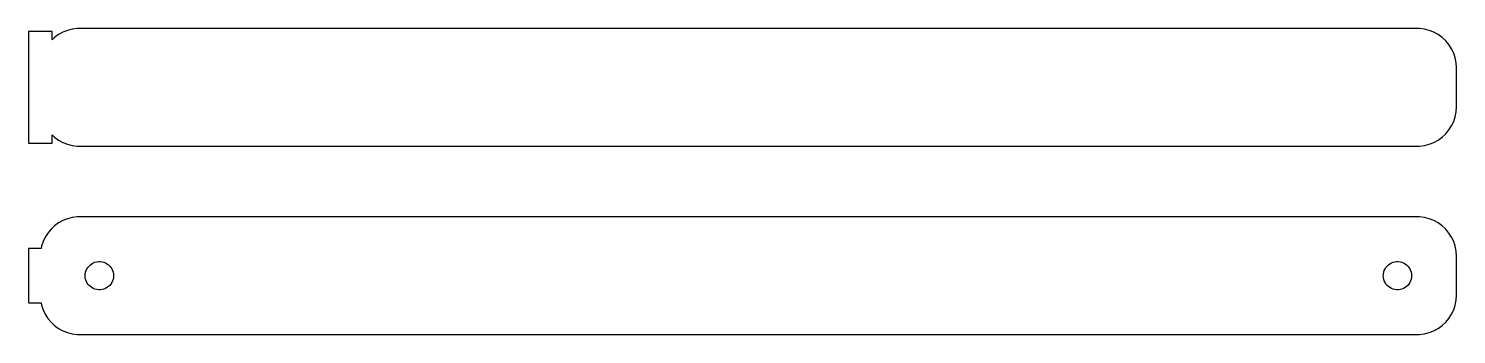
# Model space of a CAD drawing. Header units: metres. Extents: x -92 to 90, y 17 to 55.
import ezdxf

# ---------------------------------------------------------------- set-up
doc = ezdxf.new("R2010")
doc.units = ezdxf.units.M

msp = doc.modelspace()

# ---------------------------------------------------------------- linework, layer by layer
for p, q in [((-88.5, 55.1148), (-91.5, 55.1148)), ((-91.5, 55.1148), (-91.5, 40.8852)), ((-88.5, 54.0587), (-88.5, 55.1148)), ((-87.6791, 54.7216), (-88.1871, 54.3526)), ((-87.1289, 55.0241), (-87.6791, 54.7216)), ((-86.5451, 55.2553), (-87.1289, 55.0241)), ((-85.9369, 55.4114), (-86.5451, 55.2553)), ((-85.3139, 55.4901), (-85.9369, 55.4114)), ((85.3139, 55.4901), (-85.3139, 55.4901)), ((85.9369, 55.4114), (85.3139, 55.4901)), ((86.5451, 55.2553), (85.9369, 55.4114)), ((87.1289, 55.0241), (86.5451, 55.2553)), ((87.6791, 54.7216), (87.1289, 55.0241)), ((88.1871, 54.3526), (87.6791, 54.7216)), ((-88.1871, 54.3526), (-88.5, 54.0587)), ((88.6448, 53.9227), (88.1871, 54.3526)), ((89.0451, 53.4389), (88.6448, 53.9227)), ((89.3815, 52.9088), (89.0451, 53.4389)), ((89.6489, 52.3406), (89.3815, 52.9088)), ((89.8429, 51.7434), (89.6489, 52.3406)), ((89.9606, 51.1267), (89.8429, 51.7434)), ((90, 50.5), (89.9606, 51.1267)), ((90, 45.5), (90, 50.5)), ((89.9606, 44.8733), (90, 45.5)), ((89.3815, 43.0912), (89.6489, 43.6594)), ((89.6489, 43.6594), (89.8429, 44.2566)), ((89.8429, 44.2566), (89.9606, 44.8733)), ((-88.5, 40.8852), (-88.5, 41.9413)), ((-88.5, 41.9413), (-88.1871, 41.6474)), ((88.1871, 41.6474), (88.6448, 42.0773)), ((88.6448, 42.0773), (89.0451, 42.5611)), ((89.0451, 42.5611), (89.3815, 43.0912)), ((-91.5, 40.8852), (-88.5, 40.8852)), ((-88.1871, 41.6474), (-87.6791, 41.2784)), ((-87.6791, 41.2784), (-87.1289, 40.9759)), ((-87.1289, 40.9759), (-86.5451, 40.7447)), ((-86.5451, 40.7447), (-85.9369, 40.5886)), ((-85.9369, 40.5886), (-85.3139, 40.5099)), ((-85.3139, 40.5099), (85.3139, 40.5099)), ((85.3139, 40.5099), (85.9369, 40.5886)), ((85.9369, 40.5886), (86.5451, 40.7447)), ((86.5451, 40.7447), (87.1289, 40.9759)), ((87.1289, 40.9759), (87.6791, 41.2784)), ((87.6791, 41.2784), (88.1871, 41.6474)), ((-87.1289, 31.0241), (-87.6791, 30.7216)), ((-86.5451, 31.2553), (-87.1289, 31.0241)), ((-85.9369, 31.4114), (-86.5451, 31.2553)), ((-85.3139, 31.4901), (-85.9369, 31.4114)), ((85.3139, 31.4901), (-85.3139, 31.4901)), ((85.9369, 31.4114), (85.3139, 31.4901)), ((86.5451, 31.2553), (85.9369, 31.4114)), ((87.1289, 31.0241), (86.5451, 31.2553)), ((87.6791, 30.7216), (87.1289, 31.0241)), ((-89.0451, 29.4389), (-89.3815, 28.9088)), ((-88.6448, 29.9227), (-89.0451, 29.4389)), ((-88.1871, 30.3526), (-88.6448, 29.9227)), ((-87.6791, 30.7216), (-88.1871, 30.3526)), ((88.1871, 30.3526), (87.6791, 30.7216)), ((88.6448, 29.9227), (88.1871, 30.3526)), ((89.0451, 29.4389), (88.6448, 29.9227)), ((89.3815, 28.9088), (89.0451, 29.4389)), ((-89.9, 27.4442), (-91.5, 27.4442)), ((-91.5, 27.4442), (-91.5, 20.5558)), ((-89.8429, 27.7434), (-89.9, 27.4442)), ((-89.6489, 28.3406), (-89.8429, 27.7434)), ((-89.3815, 28.9088), (-89.6489, 28.3406)), ((89.6489, 28.3406), (89.3815, 28.9088)), ((89.8429, 27.7434), (89.6489, 28.3406)), ((89.9606, 27.1267), (89.8429, 27.7434)), ((-83.6474, 25.3869), (-83.4645, 25.5198)), ((-83.4645, 25.5198), (-83.2664, 25.6287)), ((-83.2664, 25.6287), (-83.0562, 25.7119)), ((-83.0562, 25.7119), (-82.8373, 25.7681)), ((-82.8373, 25.7681), (-82.613, 25.7964)), ((-82.613, 25.7964), (-82.387, 25.7964)), ((-82.387, 25.7964), (-82.1627, 25.7681)), ((-82.1627, 25.7681), (-81.9438, 25.7119)), ((-81.9438, 25.7119), (-81.7336, 25.6287)), ((-81.7336, 25.6287), (-81.5355, 25.5198)), ((-81.5355, 25.5198), (-81.3526, 25.3869)), ((81.3526, 25.3869), (81.5355, 25.5198)), ((81.5355, 25.5198), (81.7336, 25.6287)), ((81.7336, 25.6287), (81.9438, 25.7119)), ((81.9438, 25.7119), (82.1627, 25.7681)), ((82.1627, 25.7681), (82.387, 25.7964)), ((82.387, 25.7964), (82.613, 25.7964)), ((82.613, 25.7964), (82.8373, 25.7681)), ((82.8373, 25.7681), (83.0562, 25.7119)), ((83.0562, 25.7119), (83.2664, 25.6287)), ((83.2664, 25.6287), (83.4645, 25.5198)), ((83.4645, 25.5198), (83.6474, 25.3869)), ((90, 26.5), (89.9606, 27.1267)), ((90, 21.5), (90, 26.5)), ((-84.3, 24), (-84.2858, 24.2256)), ((-84.2858, 23.7744), (-84.3, 24)), ((-84.2858, 24.2256), (-84.2434, 24.4476)), ((-84.2434, 23.5524), (-84.2858, 23.7744)), ((-84.2434, 24.4476), (-84.1736, 24.6626)), ((-84.1736, 24.6626), (-84.0773, 24.8671)), ((-84.0773, 24.8671), (-83.9562, 25.058)), ((-83.9562, 25.058), (-83.8121, 25.2322)), ((-83.8121, 25.2322), (-83.6474, 25.3869)), ((-81.3526, 25.3869), (-81.1879, 25.2322)), ((-81.1879, 25.2322), (-81.0438, 25.058)), ((-81.0438, 25.058), (-80.9226, 24.8671)), ((-80.9226, 24.8671), (-80.8264, 24.6626)), ((-80.8264, 24.6626), (-80.7565, 24.4476)), ((-80.7565, 24.4476), (-80.7142, 24.2256)), ((-80.7142, 23.7744), (-80.7565, 23.5524)), ((-80.7142, 24.2256), (-80.7, 24)), ((-80.7, 24), (-80.7142, 23.7744)), ((80.7, 24), (80.7142, 24.2256)), ((80.7142, 23.7744), (80.7, 24)), ((80.7142, 24.2256), (80.7565, 24.4476)), ((80.7565, 23.5524), (80.7142, 23.7744)), ((80.7565, 24.4476), (80.8264, 24.6626)), ((80.8264, 24.6626), (80.9226, 24.8671)), ((80.9226, 24.8671), (81.0438, 25.058)), ((81.0438, 25.058), (81.1879, 25.2322)), ((81.1879, 25.2322), (81.3526, 25.3869)), ((83.6474, 25.3869), (83.8121, 25.2322)), ((83.8121, 25.2322), (83.9562, 25.058)), ((83.9562, 25.058), (84.0773, 24.8671)), ((84.0773, 24.8671), (84.1736, 24.6626)), ((84.1736, 24.6626), (84.2434, 24.4476)), ((84.2434, 24.4476), (84.2858, 24.2256)), ((84.2858, 23.7744), (84.2434, 23.5524)), ((84.2858, 24.2256), (84.3, 24)), ((84.3, 24), (84.2858, 23.7744)), ((-84.1736, 23.3374), (-84.2434, 23.5524)), ((-84.0773, 23.1329), (-84.1736, 23.3374)), ((-83.9562, 22.942), (-84.0773, 23.1329)), ((-83.8121, 22.7678), (-83.9562, 22.942)), ((-83.6474, 22.6131), (-83.8121, 22.7678)), ((-83.4645, 22.4802), (-83.6474, 22.6131)), ((-83.2664, 22.3713), (-83.4645, 22.4802)), ((-83.0562, 22.2881), (-83.2664, 22.3713)), ((-82.8373, 22.2319), (-83.0562, 22.2881)), ((-82.613, 22.2036), (-82.8373, 22.2319)), ((-82.387, 22.2036), (-82.613, 22.2036)), ((-82.1627, 22.2319), (-82.387, 22.2036)), ((-81.9438, 22.2881), (-82.1627, 22.2319)), ((-81.7336, 22.3713), (-81.9438, 22.2881)), ((-81.5355, 22.4802), (-81.7336, 22.3713)), ((-81.3526, 22.6131), (-81.5355, 22.4802)), ((-81.1879, 22.7678), (-81.3526, 22.6131)), ((-81.0438, 22.942), (-81.1879, 22.7678)), ((-80.9226, 23.1329), (-81.0438, 22.942)), ((-80.8264, 23.3374), (-80.9226, 23.1329)), ((-80.7565, 23.5524), (-80.8264, 23.3374)), ((80.8264, 23.3374), (80.7565, 23.5524)), ((80.9226, 23.1329), (80.8264, 23.3374)), ((81.0438, 22.942), (80.9226, 23.1329)), ((81.1879, 22.7678), (81.0438, 22.942)), ((81.3526, 22.6131), (81.1879, 22.7678)), ((81.5355, 22.4802), (81.3526, 22.6131)), ((81.7336, 22.3713), (81.5355, 22.4802)), ((81.9438, 22.2881), (81.7336, 22.3713)), ((82.1627, 22.2319), (81.9438, 22.2881)), ((82.387, 22.2036), (82.1627, 22.2319)), ((82.613, 22.2036), (82.387, 22.2036)), ((82.8373, 22.2319), (82.613, 22.2036)), ((83.0562, 22.2881), (82.8373, 22.2319)), ((83.2664, 22.3713), (83.0562, 22.2881)), ((83.4645, 22.4802), (83.2664, 22.3713)), ((83.6474, 22.6131), (83.4645, 22.4802)), ((83.8121, 22.7678), (83.6474, 22.6131)), ((83.9562, 22.942), (83.8121, 22.7678)), ((84.0773, 23.1329), (83.9562, 22.942)), ((84.1736, 23.3374), (84.0773, 23.1329)), ((84.2434, 23.5524), (84.1736, 23.3374)), ((-91.5, 20.5558), (-89.9, 20.5558)), ((-89.9, 20.5558), (-89.8429, 20.2566)), ((-89.8429, 20.2566), (-89.6489, 19.6594)), ((89.6489, 19.6594), (89.8429, 20.2566)), ((89.8429, 20.2566), (89.9606, 20.8733)), ((89.9606, 20.8733), (90, 21.5)), ((-89.6489, 19.6594), (-89.3815, 19.0912)), ((-89.3815, 19.0912), (-89.0451, 18.5611)), ((-89.0451, 18.5611), (-88.6448, 18.0773)), ((88.6448, 18.0773), (89.0451, 18.5611)), ((89.0451, 18.5611), (89.3815, 19.0912)), ((89.3815, 19.0912), (89.6489, 19.6594)), ((-88.6448, 18.0773), (-88.1871, 17.6474)), ((-88.1871, 17.6474), (-87.6791, 17.2784)), ((-87.6791, 17.2784), (-87.1289, 16.9759)), ((-87.1289, 16.9759), (-86.5451, 16.7447)), ((-86.5451, 16.7447), (-85.9369, 16.5886)), ((-85.9369, 16.5886), (-85.3139, 16.5099)), ((-85.3139, 16.5099), (85.3139, 16.5099)), ((85.3139, 16.5099), (85.9369, 16.5886)), ((85.9369, 16.5886), (86.5451, 16.7447)), ((86.5451, 16.7447), (87.1289, 16.9759)), ((87.1289, 16.9759), (87.6791, 17.2784)), ((87.6791, 17.2784), (88.1871, 17.6474)), ((88.1871, 17.6474), (88.6448, 18.0773))]:
    msp.add_line(p, q)

doc.saveas('drawing.dxf')
